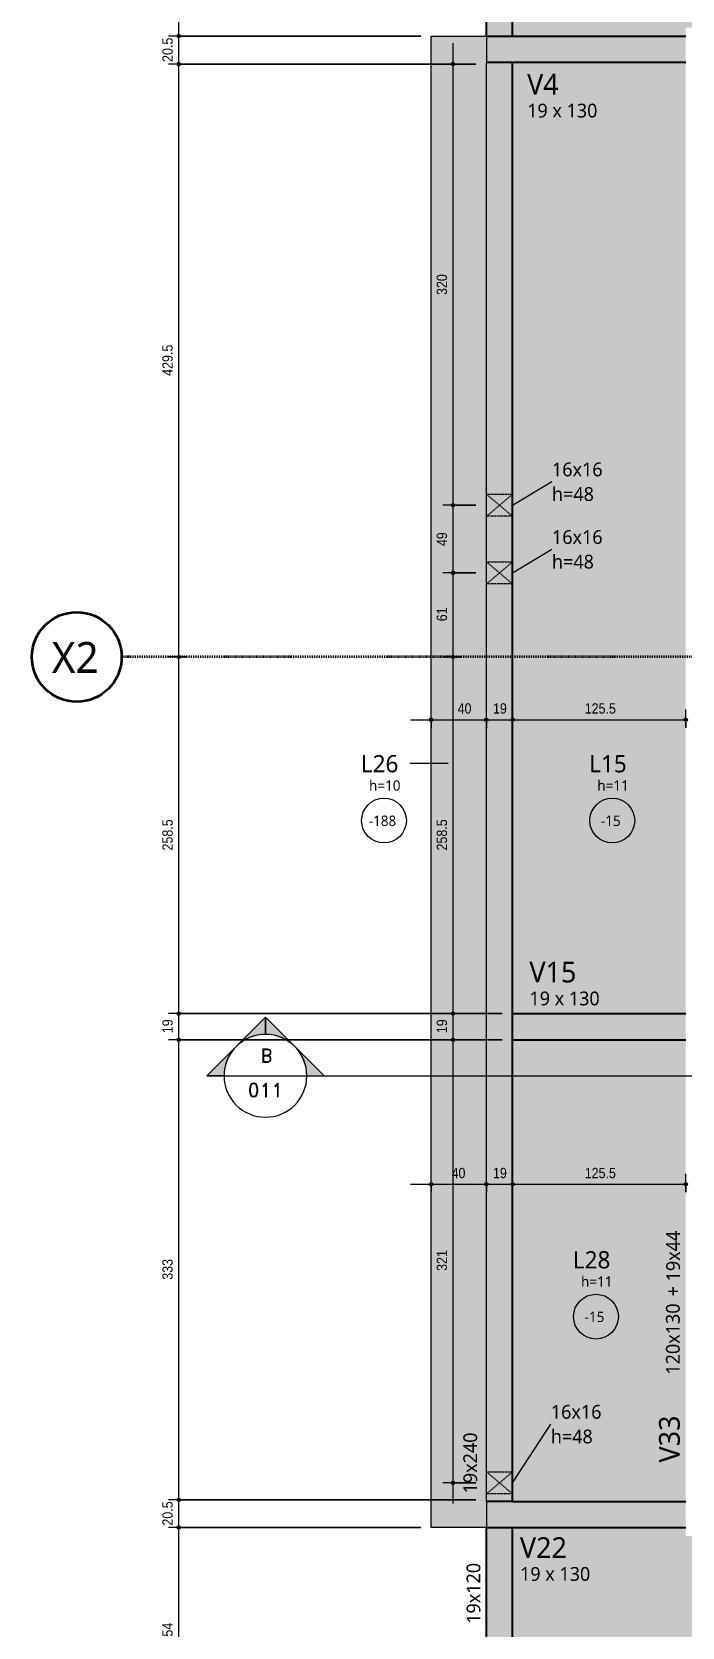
# Model space of a CAD drawing. Header units: centimetres. Extents: x -2136 to 34701, y -1430 to 84208.
# Drawn here: x -2136 to -1665, y -479 to 677 of the extents above; entities that cross this region are included whole.
import ezdxf

# ---------------------------------------------------------------- set-up
doc = ezdxf.new("R2010")
doc.units = ezdxf.units.CM
for name, pattern in [('Centro de 6 mm', [1.32, 0.6, -0.24, 0.24, -0.24]), ('Dash dot', [1.5875, 0.635, -0.47625, 0, -0.47625]), ('Hidden', [0.714375, 0.47625, -0.238125]), ('Traço', [0.635, 0.3175, -0.3175])]:
    doc.linetypes.add(name, pattern=pattern)
for name, color, linetype, lineweight in [('A-ANNO-DIMS', 7, 'Continuous', 9), ('A-ANNO-DIMS-50', 7, 'Continuous', 9), ('A-DETL', 7, 'Continuous', 18), ('A-FLOR', 7, 'Continuous', 18), ('A-FLOR-IDEN', 7, 'Continuous', 9), ('A-GENM', 7, 'Continuous', 18), ('A-GENM-HDLN', 7, 'Traço', 18), ('A-GENM-IDEN', 7, 'Continuous', 9), ('G-ANNO-SYMB', 7, 'Continuous', 9), ('G-ANNO-TEXT', 7, 'Continuous', 9), ('S-BEAM', 7, 'Continuous', 18), ('S-BEAM-IDEN', 7, 'Continuous', 9), ('S-GRID', 7, 'Continuous', 9), ('S-GRID-IDEN', 7, 'Continuous', 9)]:
    doc.layers.add(name, color=color, linetype=linetype, lineweight=lineweight)
doc.styles.add('Fira Sans_2', font='FiraSans-Regular.ttf', dxfattribs={"width": 0.9, "height": 7.5})
doc.styles.add('Gadugi', font='gadugi.ttf', dxfattribs={"height": 15})
doc.styles.add('Gadugi_1', font='gadugi.ttf', dxfattribs={"height": 10})
doc.styles.add('Gadugi_3', font='gadugi.ttf', dxfattribs={"height": 7.5})
doc.styles.add('Gadugi_4', font='gadugi.ttf', dxfattribs={"height": 12.5})
doc.styles.add('Gadugi_5', font='gadugi.ttf', dxfattribs={"height": 22.5})
doc.styles.add('RomanD', font='romand__.ttf', dxfattribs={"height": 10})
doc.dimstyles.new('PED_R80_1_5mm_ACIMA_As_ESQ__R00', dxfattribs={"dimscale": 30.48, "dimtxt": 10.229846, "dimasz": 0.328084, "dimexe": 0.246063, "dimexo": 0.246063, "dimgap": 0.049213, "dimtad": 1, "dimdec": 1, "dimrnd": 0.5, "dimdsep": 46, "dimtxsty": 'Fira Sans_2', "dimblk1": 'DOTSMALL', "dimblk2": 'DOTSMALL', "dimsah": 1, "dimcen": 0.09, "dimdle": 0.492126, "dimazin": 0, "dimtfac": 1, "dimtdec": 4, "dimtix": 1, "dimtmove": 0, "dimatfit": 3, "dimfxl": 1, "dimtvp": 1, "dimtolj": 1, "dimtzin": 0, "dimarcsym": 2})
doc.dimstyles.new('PED_R80_1_5mm_ACIMA_As_ESQ__R00_2', dxfattribs={"dimscale": 30.48, "dimtxt": 10.229846, "dimasz": 0.328084, "dimexe": 0.246063, "dimexo": 0.246063, "dimgap": 0.049213, "dimtad": 1, "dimdec": 1, "dimrnd": 0.5, "dimdsep": 46, "dimtxsty": 'Fira Sans_2', "dimblk1": 'DOTSMALL', "dimblk2": 'DOTSMALL', "dimsah": 1, "dimcen": 0.09, "dimdle": 0.492126, "dimazin": 0, "dimtfac": 1, "dimtdec": 4, "dimtix": 1, "dimtmove": 2, "dimatfit": 3, "dimfxl": 1, "dimtvp": 1, "dimtolj": 1, "dimtzin": 0, "dimarcsym": 2})
doc.dimstyles.new('PED_R80_1_5mm_ACIMA_As_ESQ__R00_3', dxfattribs={"dimscale": 30.48, "dimtxt": 10.229846, "dimasz": 0.328084, "dimexe": 0.246063, "dimexo": 0.246063, "dimgap": 0.049213, "dimtad": 1, "dimdec": 1, "dimrnd": 0.5, "dimdsep": 46, "dimtxsty": 'Fira Sans_2', "dimblk1": 'DOTSMALL', "dimblk2": 'DOTSMALL', "dimsah": 1, "dimcen": 0.09, "dimdle": 0.492126, "dimazin": 0, "dimtfac": 1, "dimtdec": 4, "dimtix": 1, "dimtmove": 0, "dimatfit": 3, "dimfxl": 1, "dimtvp": 1, "dimtolj": 1, "dimtzin": 0, "dimarcsym": 2})

# ---------------------------------------------------------------- blocks, each defined once
blk = doc.blocks.new('PED_FURO_RETANGULAR_R04_2020 _INSTÂNCIA_ - FURO RET-3648664-PL K 100 - FORMA DO 5º PAVIMENTO')
at = {"layer": 'A-GENM-HDLN'}
for p, q in [((-8, 9.5), (8, -9.5)), ((-8, -9.5), (8, 9.5)), ((-8, -9.5), (-8, 9.5)), ((8, 9.5), (8, -9.5))]:
    blk.add_line(p, q, dxfattribs=at)
blk = doc.blocks.new('Corte - M_Cabeça do corte - Preenchida-2060824-PL K 100 - FORMA DO 5º PAVIMENTO')
at = {"layer": 'G-ANNO-SYMB'}
h = blk.add_hatch(color=256, dxfattribs=at)
edge = h.paths.add_edge_path(flags=0)
edge.add_line((-0.6, 0.849), (-0.6, 0.6))
edge.add_arc((-0.6, 0), 0.6, 90, 135)
edge.add_line((-1.024, 0.424), (-0.6, 0.849))
h = blk.add_hatch(color=256, dxfattribs=at)
edge = h.paths.add_edge_path(flags=0)
edge.add_line((-0.6, 0.849), (-0.176, 0.424))
edge.add_arc((-0.6, 0), 0.6, 45, 90)
edge.add_line((-0.6, 0.6), (-0.6, 0.849))
h = blk.add_hatch(color=256, dxfattribs=at)
edge = h.paths.add_edge_path(flags=0)
edge.add_line((-1.449, 0), (-1.024, 0.424))
edge.add_arc((-0.6, 0), 0.6, 135, 180)
edge.add_line((-1.2, 0), (-1.449, 0))
h = blk.add_hatch(color=256, dxfattribs=at)
edge = h.paths.add_edge_path(flags=0)
edge.add_line((0.249, 0), (0, 0))
edge.add_arc((-0.6, 0), 0.6, 360, 405)
edge.add_line((-0.176, 0.424), (0.249, 0))
for p, q in [((-0.6, 0.849), (-1.449, 0)), ((-0.6, 0.849), (-1.024, 0.424)), ((-0.6, 0.849), (0.249, 0)), ((-0.6, 0.6), (-0.6, 0.849)), ((-0.6, 0.849), (-0.6, 0.6)), ((-0.176, 0.424), (-0.6, 0.849)), ((-1.024, 0.424), (-1.449, 0)), ((0.249, 0), (-0.176, 0.424)), ((-1.449, 0), (-1.2, 0)), ((0, 0), (0.249, 0)), ((-1.2, 0), (-1.449, 0)), ((0, 0), (0.249, 0))]:
    blk.add_line(p, q, dxfattribs=at)
for start, end in [(360, 180), (90, 135), (45, 90), (135, 180), (360, 45), (180, 360)]:
    blk.add_arc((-0.6, 0), 0.6, start, end, dxfattribs=at)
blk = doc.blocks.new('PED_TAG_LAJE_R01 - TÍTULO_ESPESSURA_REBAIXO-2413107-PL K 100 - FORMA DO 5º PAVIMENTO')
at = {"layer": 'A-FLOR-IDEN'}
blk.add_circle((-0.046, -0.667), 0.325, dxfattribs=at)
blk = doc.blocks.new('Eixo - X2-2173052-PL K 100 - FORMA DO 5º PAVIMENTO')
at = {"layer": 'S-GRID-IDEN', "color": 114, "lineweight": 35, "true_color": 0x00b050}
blk.add_circle((0, 0), 0.65, dxfattribs=at)
blk = doc.blocks.new('DIMBLOCK8-PL K 100 - FORMA DO 5º PAVIMENTO')
at = {"layer": 'A-ANNO-DIMS-50', "true_color": 0x000032}
h = blk.add_hatch(color=178, dxfattribs=at)
edge = h.paths.add_edge_path(flags=0)
edge.add_arc((-2029.4, -407.2), 1.25, 0, 360)
h = blk.add_hatch(color=178, dxfattribs=at)
edge = h.paths.add_edge_path(flags=0)
edge.add_arc((-2029.4, -561.2), 1.25, 0, 360)
at = {"layer": 'A-ANNO-DIMS-50', "color": 178, "true_color": 0x000032}
for p, q in [((-1854, -407.2), (-2036.9, -407.2)), ((-2029.4, -561.2), (-2029.4, -407.2)), ((-2029.4, -407.2), (-1854, -407.2)), ((-1969, -561.2), (-2036.9, -561.2)), ((-2029.4, -561.2), (-1969, -561.2))]:
    blk.add_line(p, q, dxfattribs=at)
for centre in [(-2029.4, -407.2), (-2029.4, -561.2)]:
    blk.add_circle(centre, 1.25, dxfattribs=at)
at = {"layer": 'A-ANNO-DIMS-50', "color": 0, "insert": (-2041.3, -491.3), "char_height": 7.5, "width": 16.997, "attachment_point": 1, "rotation": 90, "line_spacing_factor": 1.049215, "style": 'Fira Sans_2'}
blk.add_mtext('154', dxfattribs=at)
blk = doc.blocks.new('_DotSmall')
at = {"color": 0, "linetype": 'ByBlock', "const_width": 0.5}
blk.add_lwpolyline([(-0.0625, 0, 1), (0.0625, 0, 1)], format="xyb", close=True, dxfattribs=at)
blk = doc.blocks.new('DIMBLOCK9-PL K 100 - FORMA DO 5º PAVIMENTO')
at = {"layer": 'A-ANNO-DIMS-50', "true_color": 0x000032}
h = blk.add_hatch(color=178, dxfattribs=at)
edge = h.paths.add_edge_path(flags=0)
edge.add_arc((-2029.4, -387), 1.25, 0, 360)
h = blk.add_hatch(color=178, dxfattribs=at)
edge = h.paths.add_edge_path(flags=0)
edge.add_arc((-2029.4, -407.2), 1.25, 0, 360)
at = {"layer": 'A-ANNO-DIMS-50', "color": 178, "true_color": 0x000032}
for p, q in [((-1814, -387), (-2036.9, -387)), ((-2029.4, -407.2), (-2029.4, -387)), ((-2029.4, -387), (-1814, -387)), ((-1854, -407.2), (-2036.9, -407.2)), ((-2029.4, -407.2), (-1854, -407.2))]:
    blk.add_line(p, q, dxfattribs=at)
for centre in [(-2029.4, -387), (-2029.4, -407.2)]:
    blk.add_circle(centre, 1.25, dxfattribs=at)
at = {"layer": 'A-ANNO-DIMS-50', "color": 0, "insert": (-2041.3, -405.8), "char_height": 7.5, "width": 20.774, "attachment_point": 1, "rotation": 90, "line_spacing_factor": 1.049215, "style": 'Fira Sans_2'}
blk.add_mtext('20.5', dxfattribs=at)
blk = doc.blocks.new('DIMBLOCK10-PL K 100 - FORMA DO 5º PAVIMENTO')
at = {"layer": 'A-ANNO-DIMS-50', "true_color": 0x000032}
h = blk.add_hatch(color=178, dxfattribs=at)
edge = h.paths.add_edge_path(flags=0)
edge.add_arc((-2029.4, -53.7), 1.25, 0, 360)
h = blk.add_hatch(color=178, dxfattribs=at)
edge = h.paths.add_edge_path(flags=0)
edge.add_arc((-2029.4, -387), 1.25, 0, 360)
at = {"layer": 'A-ANNO-DIMS-50', "color": 178, "true_color": 0x000032}
for p, q in [((-1795, -53.7), (-2036.9, -53.7)), ((-2029.4, -387), (-2029.4, -53.7)), ((-2029.4, -53.7), (-1795, -53.7)), ((-1814, -387), (-2036.9, -387)), ((-2029.4, -387), (-1814, -387))]:
    blk.add_line(p, q, dxfattribs=at)
for centre in [(-2029.4, -53.7), (-2029.4, -387)]:
    blk.add_circle(centre, 1.25, dxfattribs=at)
at = {"layer": 'A-ANNO-DIMS-50', "color": 0, "insert": (-2041.3, -227.6), "char_height": 7.5, "width": 17.469, "attachment_point": 1, "rotation": 90, "line_spacing_factor": 1.049215, "style": 'Fira Sans_2'}
blk.add_mtext('333', dxfattribs=at)
blk = doc.blocks.new('DIMBLOCK11-PL K 100 - FORMA DO 5º PAVIMENTO')
at = {"layer": 'A-ANNO-DIMS-50', "true_color": 0x000032}
h = blk.add_hatch(color=178, dxfattribs=at)
edge = h.paths.add_edge_path(flags=0)
edge.add_arc((-2029.4, -34.7), 1.25, 0, 360)
h = blk.add_hatch(color=178, dxfattribs=at)
edge = h.paths.add_edge_path(flags=0)
edge.add_arc((-2029.4, -53.7), 1.25, 0, 360)
at = {"layer": 'A-ANNO-DIMS-50', "color": 178, "true_color": 0x000032}
for p, q in [((-1795, -34.7), (-2036.9, -34.7)), ((-2029.4, -53.7), (-2029.4, -34.7)), ((-2029.4, -34.7), (-1795, -34.7)), ((-1795, -53.7), (-2036.9, -53.7)), ((-2029.4, -53.7), (-1795, -53.7))]:
    blk.add_line(p, q, dxfattribs=at)
for centre in [(-2029.4, -34.7), (-2029.4, -53.7)]:
    blk.add_circle(centre, 1.25, dxfattribs=at)
at = {"layer": 'A-ANNO-DIMS-50', "color": 0, "insert": (-2041.3, -48.9), "char_height": 7.5, "width": 11.174, "attachment_point": 1, "rotation": 90, "line_spacing_factor": 1.049215, "style": 'Fira Sans_2'}
blk.add_mtext('19', dxfattribs=at)
blk = doc.blocks.new('DIMBLOCK12-PL K 100 - FORMA DO 5º PAVIMENTO')
at = {"layer": 'A-ANNO-DIMS-50', "true_color": 0x000032}
h = blk.add_hatch(color=178, dxfattribs=at)
edge = h.paths.add_edge_path(flags=0)
edge.add_arc((-2029.4, 223.8), 1.25, 0, 360)
h = blk.add_hatch(color=178, dxfattribs=at)
edge = h.paths.add_edge_path(flags=0)
edge.add_arc((-2029.4, -34.7), 1.25, 0, 360)
at = {"layer": 'A-ANNO-DIMS-50', "color": 178, "true_color": 0x000032}
for p, q in [((-2023.7, 223.8), (-2036.9, 223.8)), ((-2029.4, -34.7), (-2029.4, 223.8)), ((-2029.4, 223.8), (-2023.7, 223.8)), ((-1795, -34.7), (-2036.9, -34.7)), ((-2029.4, -34.7), (-1795, -34.7))]:
    blk.add_line(p, q, dxfattribs=at)
for centre in [(-2029.4, 223.8), (-2029.4, -34.7)]:
    blk.add_circle(centre, 1.25, dxfattribs=at)
at = {"layer": 'A-ANNO-DIMS-50', "color": 0, "insert": (-2041.3, 83.5), "char_height": 7.5, "width": 26.44, "attachment_point": 1, "rotation": 90, "line_spacing_factor": 1.049215, "style": 'Fira Sans_2'}
blk.add_mtext('258.5', dxfattribs=at)
blk = doc.blocks.new('DIMBLOCK13-PL K 100 - FORMA DO 5º PAVIMENTO')
at = {"layer": 'A-ANNO-DIMS-50', "true_color": 0x000032}
h = blk.add_hatch(color=178, dxfattribs=at)
edge = h.paths.add_edge_path(flags=0)
edge.add_arc((-2029.4, 653.5), 1.25, 0, 360)
h = blk.add_hatch(color=178, dxfattribs=at)
edge = h.paths.add_edge_path(flags=0)
edge.add_arc((-2029.4, 223.8), 1.25, 0, 360)
at = {"layer": 'A-ANNO-DIMS-50', "color": 178, "true_color": 0x000032}
for p, q in [((-1814, 653.5), (-2036.9, 653.5)), ((-2029.4, 223.8), (-2029.4, 653.5)), ((-2029.4, 653.5), (-1814, 653.5)), ((-2023.7, 223.8), (-2036.9, 223.8)), ((-2029.4, 223.8), (-2023.7, 223.8))]:
    blk.add_line(p, q, dxfattribs=at)
for centre in [(-2029.4, 653.5), (-2029.4, 223.8)]:
    blk.add_circle(centre, 1.25, dxfattribs=at)
at = {"layer": 'A-ANNO-DIMS-50', "color": 0, "insert": (-2041.3, 427.5), "char_height": 7.5, "width": 26.598, "attachment_point": 1, "rotation": 90, "line_spacing_factor": 1.049215, "style": 'Fira Sans_2'}
blk.add_mtext('429.5', dxfattribs=at)
blk = doc.blocks.new('DIMBLOCK14-PL K 100 - FORMA DO 5º PAVIMENTO')
at = {"layer": 'A-ANNO-DIMS-50', "true_color": 0x000032}
h = blk.add_hatch(color=178, dxfattribs=at)
edge = h.paths.add_edge_path(flags=0)
edge.add_arc((-2029.4, 673.8), 1.25, 0, 360)
h = blk.add_hatch(color=178, dxfattribs=at)
edge = h.paths.add_edge_path(flags=0)
edge.add_arc((-2029.4, 653.5), 1.25, 0, 360)
at = {"layer": 'A-ANNO-DIMS-50', "color": 178, "true_color": 0x000032}
for p, q in [((-1854, 673.8), (-2036.9, 673.8)), ((-2029.4, 653.5), (-2029.4, 673.8)), ((-2029.4, 673.8), (-1854, 673.8)), ((-1814, 653.5), (-2036.9, 653.5)), ((-2029.4, 653.5), (-1814, 653.5))]:
    blk.add_line(p, q, dxfattribs=at)
for centre in [(-2029.4, 673.8), (-2029.4, 653.5)]:
    blk.add_circle(centre, 1.25, dxfattribs=at)
at = {"layer": 'A-ANNO-DIMS-50', "color": 0, "insert": (-2041.3, 655), "char_height": 7.5, "width": 20.774, "attachment_point": 1, "rotation": 90, "line_spacing_factor": 1.049215, "style": 'Fira Sans_2'}
blk.add_mtext('20.5', dxfattribs=at)
blk = doc.blocks.new('DIMBLOCK15-PL K 100 - FORMA DO 5º PAVIMENTO')
at = {"layer": 'A-ANNO-DIMS-50', "true_color": 0x000032}
h = blk.add_hatch(color=178, dxfattribs=at)
edge = h.paths.add_edge_path(flags=0)
edge.add_arc((-2029.4, 827.8), 1.25, 0, 360)
h = blk.add_hatch(color=178, dxfattribs=at)
edge = h.paths.add_edge_path(flags=0)
edge.add_arc((-2029.4, 673.8), 1.25, 0, 360)
at = {"layer": 'A-ANNO-DIMS-50', "color": 178, "true_color": 0x000032}
for p, q in [((-1969, 827.8), (-2036.9, 827.8)), ((-2029.4, 673.8), (-2029.4, 827.8)), ((-2029.4, 827.8), (-1969, 827.8)), ((-1854, 673.8), (-2036.9, 673.8)), ((-2029.4, 673.8), (-1854, 673.8))]:
    blk.add_line(p, q, dxfattribs=at)
for centre in [(-2029.4, 827.8), (-2029.4, 673.8)]:
    blk.add_circle(centre, 1.25, dxfattribs=at)
at = {"layer": 'A-ANNO-DIMS-50', "color": 0, "insert": (-2041.3, 743.7), "char_height": 7.5, "width": 16.997, "attachment_point": 1, "rotation": 90, "line_spacing_factor": 1.049215, "style": 'Fira Sans_2'}
blk.add_mtext('154', dxfattribs=at)
blk = doc.blocks.new('DIMBLOCK314-PL K 100 - FORMA DO 5º PAVIMENTO')
at = {"layer": 'A-ANNO-DIMS-50', "true_color": 0x000032}
h = blk.add_hatch(color=178, dxfattribs=at)
edge = h.paths.add_edge_path(flags=0)
edge.add_arc((-1846.5, -158.4), 1.25, 0, 360)
h = blk.add_hatch(color=178, dxfattribs=at)
edge = h.paths.add_edge_path(flags=0)
edge.add_arc((-1806.5, -158.4), 1.25, 0, 360)
at = {"layer": 'A-ANNO-DIMS-50', "color": 178, "true_color": 0x000032}
for p, q in [((-1861.5, -158.4), (-1806.5, -158.4)), ((-1846.5, -164.1), (-1846.5, -150.9)), ((-1846.5, -158.4), (-1846.5, -164.1)), ((-1806.5, -164.1), (-1806.5, -150.9)), ((-1806.5, -158.4), (-1806.5, -164.1))]:
    blk.add_line(p, q, dxfattribs=at)
for centre in [(-1846.5, -158.4), (-1806.5, -158.4)]:
    blk.add_circle(centre, 1.25, dxfattribs=at)
at = {"layer": 'A-ANNO-DIMS-50', "color": 0, "insert": (-1831.7, -146.5), "char_height": 7.5, "width": 12.591, "attachment_point": 1, "line_spacing_factor": 1.049215, "style": 'Fira Sans_2'}
blk.add_mtext('40', dxfattribs=at)
blk = doc.blocks.new('DIMBLOCK315-PL K 100 - FORMA DO 5º PAVIMENTO')
at = {"layer": 'A-ANNO-DIMS-50', "true_color": 0x000032}
h = blk.add_hatch(color=178, dxfattribs=at)
edge = h.paths.add_edge_path(flags=0)
edge.add_arc((-1806.5, -158.4), 1.25, 0, 360)
h = blk.add_hatch(color=178, dxfattribs=at)
edge = h.paths.add_edge_path(flags=0)
edge.add_arc((-1787.5, -158.4), 1.25, 0, 360)
at = {"layer": 'A-ANNO-DIMS-50', "color": 178, "true_color": 0x000032}
for p, q in [((-1806.5, -164.1), (-1806.5, -150.9)), ((-1806.5, -158.4), (-1787.5, -158.4)), ((-1806.5, -158.4), (-1806.5, -164.1)), ((-1787.5, -164.1), (-1787.5, -150.9)), ((-1787.5, -158.4), (-1787.5, -164.1))]:
    blk.add_line(p, q, dxfattribs=at)
for centre in [(-1806.5, -158.4), (-1787.5, -158.4)]:
    blk.add_circle(centre, 1.25, dxfattribs=at)
at = {"layer": 'A-ANNO-DIMS-50', "color": 0, "insert": (-1801.7, -146.5), "char_height": 7.5, "width": 11.174, "attachment_point": 1, "line_spacing_factor": 1.049215, "style": 'Fira Sans_2'}
blk.add_mtext('19', dxfattribs=at)
blk = doc.blocks.new('DIMBLOCK316-PL K 100 - FORMA DO 5º PAVIMENTO')
at = {"layer": 'A-ANNO-DIMS-50', "true_color": 0x000032}
h = blk.add_hatch(color=178, dxfattribs=at)
edge = h.paths.add_edge_path(flags=0)
edge.add_arc((-1787.5, -158.4), 1.25, 0, 360)
h = blk.add_hatch(color=178, dxfattribs=at)
edge = h.paths.add_edge_path(flags=0)
edge.add_arc((-1662, -158.4), 1.25, 0, 360)
at = {"layer": 'A-ANNO-DIMS-50', "color": 178, "true_color": 0x000032}
for p, q in [((-1787.5, -164.1), (-1787.5, -150.9)), ((-1787.5, -158.4), (-1662, -158.4)), ((-1787.5, -158.4), (-1787.5, -164.1)), ((-1662, -164.1), (-1662, -150.9)), ((-1662, -158.4), (-1662, -164.1))]:
    blk.add_line(p, q, dxfattribs=at)
for centre in [(-1787.5, -158.4), (-1662, -158.4)]:
    blk.add_circle(centre, 1.25, dxfattribs=at)
at = {"layer": 'A-ANNO-DIMS-50', "color": 0, "insert": (-1735.2, -146.5), "char_height": 7.5, "width": 25.181, "attachment_point": 1, "line_spacing_factor": 1.049215, "style": 'Fira Sans_2'}
blk.add_mtext('125.5', dxfattribs=at)
blk = doc.blocks.new('DIMBLOCK352-PL K 100 - FORMA DO 5º PAVIMENTO')
at = {"layer": 'A-ANNO-DIMS-50', "true_color": 0x000032}
h = blk.add_hatch(color=178, dxfattribs=at)
edge = h.paths.add_edge_path(flags=0)
edge.add_arc((-1846.5, 178.3), 1.25, 0, 360)
h = blk.add_hatch(color=178, dxfattribs=at)
edge = h.paths.add_edge_path(flags=0)
edge.add_arc((-1806.5, 178.3), 1.25, 0, 360)
at = {"layer": 'A-ANNO-DIMS-50', "color": 178, "true_color": 0x000032}
for p, q in [((-1846.5, 172.5), (-1846.5, 185.8)), ((-1806.5, 172.5), (-1806.5, 185.8)), ((-1861.5, 178.3), (-1806.5, 178.3)), ((-1846.5, 178.3), (-1846.5, 172.5)), ((-1806.5, 178.3), (-1806.5, 172.5))]:
    blk.add_line(p, q, dxfattribs=at)
for centre in [(-1846.5, 178.3), (-1806.5, 178.3)]:
    blk.add_circle(centre, 1.25, dxfattribs=at)
at = {"layer": 'A-ANNO-DIMS-50', "color": 0, "insert": (-1827.3, 190.2), "char_height": 7.5, "width": 12.591, "attachment_point": 1, "line_spacing_factor": 1.049215, "style": 'Fira Sans_2'}
blk.add_mtext('40', dxfattribs=at)
blk = doc.blocks.new('DIMBLOCK353-PL K 100 - FORMA DO 5º PAVIMENTO')
at = {"layer": 'A-ANNO-DIMS-50', "true_color": 0x000032}
h = blk.add_hatch(color=178, dxfattribs=at)
edge = h.paths.add_edge_path(flags=0)
edge.add_arc((-1806.5, 178.3), 1.25, 0, 360)
h = blk.add_hatch(color=178, dxfattribs=at)
edge = h.paths.add_edge_path(flags=0)
edge.add_arc((-1787.5, 178.3), 1.25, 0, 360)
at = {"layer": 'A-ANNO-DIMS-50', "color": 178, "true_color": 0x000032}
for p, q in [((-1806.5, 172.5), (-1806.5, 185.8)), ((-1787.5, 172.5), (-1787.5, 185.8)), ((-1806.5, 178.3), (-1787.5, 178.3)), ((-1806.5, 178.3), (-1806.5, 172.5)), ((-1787.5, 178.3), (-1787.5, 172.5))]:
    blk.add_line(p, q, dxfattribs=at)
for centre in [(-1806.5, 178.3), (-1787.5, 178.3)]:
    blk.add_circle(centre, 1.25, dxfattribs=at)
at = {"layer": 'A-ANNO-DIMS-50', "color": 0, "insert": (-1801.7, 190.2), "char_height": 7.5, "width": 11.174, "attachment_point": 1, "line_spacing_factor": 1.049215, "style": 'Fira Sans_2'}
blk.add_mtext('19', dxfattribs=at)
blk = doc.blocks.new('DIMBLOCK354-PL K 100 - FORMA DO 5º PAVIMENTO')
at = {"layer": 'A-ANNO-DIMS-50', "true_color": 0x000032}
h = blk.add_hatch(color=178, dxfattribs=at)
edge = h.paths.add_edge_path(flags=0)
edge.add_arc((-1787.5, 178.3), 1.25, 0, 360)
h = blk.add_hatch(color=178, dxfattribs=at)
edge = h.paths.add_edge_path(flags=0)
edge.add_arc((-1662, 178.3), 1.25, 0, 360)
at = {"layer": 'A-ANNO-DIMS-50', "color": 178, "true_color": 0x000032}
for p, q in [((-1787.5, 172.5), (-1787.5, 185.8)), ((-1662, 172.5), (-1662, 185.8)), ((-1787.5, 178.3), (-1662, 178.3)), ((-1787.5, 178.3), (-1787.5, 172.5)), ((-1662, 178.3), (-1662, 172.5))]:
    blk.add_line(p, q, dxfattribs=at)
for centre in [(-1787.5, 178.3), (-1662, 178.3)]:
    blk.add_circle(centre, 1.25, dxfattribs=at)
at = {"layer": 'A-ANNO-DIMS-50', "color": 0, "insert": (-1735.2, 190.2), "char_height": 7.5, "width": 25.181, "attachment_point": 1, "line_spacing_factor": 1.049215, "style": 'Fira Sans_2'}
blk.add_mtext('125.5', dxfattribs=at)
blk = doc.blocks.new('DIMBLOCK512-PL K 100 - FORMA DO 5º PAVIMENTO')
at = {"layer": 'A-ANNO-DIMS-50', "true_color": 0x000032}
h = blk.add_hatch(color=178, dxfattribs=at)
edge = h.paths.add_edge_path(flags=0)
edge.add_arc((-1830.6, -53.7), 1.25, 0, 360)
h = blk.add_hatch(color=178, dxfattribs=at)
edge = h.paths.add_edge_path(flags=0)
edge.add_arc((-1830.6, -374.8), 1.25, 0, 360)
at = {"layer": 'A-ANNO-DIMS-50', "color": 178, "true_color": 0x000032}
for p, q in [((-1795, -53.7), (-1838.1, -53.7)), ((-1830.6, -389.8), (-1830.6, -53.7)), ((-1830.6, -53.7), (-1795, -53.7)), ((-1814, -374.8), (-1838.1, -374.8)), ((-1830.6, -374.8), (-1814, -374.8))]:
    blk.add_line(p, q, dxfattribs=at)
for centre in [(-1830.6, -53.7), (-1830.6, -374.8)]:
    blk.add_circle(centre, 1.25, dxfattribs=at)
at = {"layer": 'A-ANNO-DIMS-50', "color": 0, "insert": (-1842.5, -221.2), "char_height": 7.5, "width": 16.525, "attachment_point": 1, "rotation": 90, "line_spacing_factor": 1.049215, "style": 'Fira Sans_2'}
blk.add_mtext('321', dxfattribs=at)
blk = doc.blocks.new('DIMBLOCK513-PL K 100 - FORMA DO 5º PAVIMENTO')
at = {"layer": 'A-ANNO-DIMS-50', "true_color": 0x000032}
h = blk.add_hatch(color=178, dxfattribs=at)
edge = h.paths.add_edge_path(flags=0)
edge.add_arc((-1830.6, -34.7), 1.25, 0, 360)
h = blk.add_hatch(color=178, dxfattribs=at)
edge = h.paths.add_edge_path(flags=0)
edge.add_arc((-1830.6, -53.7), 1.25, 0, 360)
at = {"layer": 'A-ANNO-DIMS-50', "color": 178, "true_color": 0x000032}
for p, q in [((-1795, -34.7), (-1838.1, -34.7)), ((-1830.6, -53.7), (-1830.6, -34.7)), ((-1830.6, -34.7), (-1795, -34.7)), ((-1795, -53.7), (-1838.1, -53.7)), ((-1830.6, -53.7), (-1795, -53.7))]:
    blk.add_line(p, q, dxfattribs=at)
for centre in [(-1830.6, -34.7), (-1830.6, -53.7)]:
    blk.add_circle(centre, 1.25, dxfattribs=at)
at = {"layer": 'A-ANNO-DIMS-50', "color": 0, "insert": (-1842.5, -48.9), "char_height": 7.5, "width": 11.174, "attachment_point": 1, "rotation": 90, "line_spacing_factor": 1.049215, "style": 'Fira Sans_2'}
blk.add_mtext('19', dxfattribs=at)
blk = doc.blocks.new('DIMBLOCK514-PL K 100 - FORMA DO 5º PAVIMENTO')
at = {"layer": 'A-ANNO-DIMS-50', "true_color": 0x000032}
h = blk.add_hatch(color=178, dxfattribs=at)
edge = h.paths.add_edge_path(flags=0)
edge.add_arc((-1830.6, 223.8), 1.25, 0, 360)
h = blk.add_hatch(color=178, dxfattribs=at)
edge = h.paths.add_edge_path(flags=0)
edge.add_arc((-1830.6, -34.7), 1.25, 0, 360)
at = {"layer": 'A-ANNO-DIMS-50', "color": 178, "true_color": 0x000032}
for p, q in [((-1824.9, 223.8), (-1838.1, 223.8)), ((-1830.6, -34.7), (-1830.6, 223.8)), ((-1830.6, 223.8), (-1824.9, 223.8)), ((-1795, -34.7), (-1838.1, -34.7)), ((-1830.6, -34.7), (-1795, -34.7))]:
    blk.add_line(p, q, dxfattribs=at)
for centre in [(-1830.6, 223.8), (-1830.6, -34.7)]:
    blk.add_circle(centre, 1.25, dxfattribs=at)
at = {"layer": 'A-ANNO-DIMS-50', "color": 0, "insert": (-1842.5, 83.5), "char_height": 7.5, "width": 26.44, "attachment_point": 1, "rotation": 90, "line_spacing_factor": 1.049215, "style": 'Fira Sans_2'}
blk.add_mtext('258.5', dxfattribs=at)
blk = doc.blocks.new('DIMBLOCK515-PL K 100 - FORMA DO 5º PAVIMENTO')
at = {"layer": 'A-ANNO-DIMS-50', "true_color": 0x000032}
h = blk.add_hatch(color=178, dxfattribs=at)
edge = h.paths.add_edge_path(flags=0)
edge.add_arc((-1830.6, 284.7), 1.25, 0, 360)
h = blk.add_hatch(color=178, dxfattribs=at)
edge = h.paths.add_edge_path(flags=0)
edge.add_arc((-1830.6, 223.8), 1.25, 0, 360)
at = {"layer": 'A-ANNO-DIMS-50', "color": 178, "true_color": 0x000032}
for p, q in [((-1814, 284.7), (-1838.1, 284.7)), ((-1830.6, 223.8), (-1830.6, 284.7)), ((-1830.6, 284.7), (-1814, 284.7)), ((-1824.9, 223.8), (-1838.1, 223.8)), ((-1830.6, 223.8), (-1824.9, 223.8))]:
    blk.add_line(p, q, dxfattribs=at)
for centre in [(-1830.6, 284.7), (-1830.6, 223.8)]:
    blk.add_circle(centre, 1.25, dxfattribs=at)
at = {"layer": 'A-ANNO-DIMS-50', "color": 0, "insert": (-1842.5, 249.6), "char_height": 7.5, "width": 11.174, "attachment_point": 1, "rotation": 90, "line_spacing_factor": 1.049215, "style": 'Fira Sans_2'}
blk.add_mtext('61', dxfattribs=at)
blk = doc.blocks.new('DIMBLOCK516-PL K 100 - FORMA DO 5º PAVIMENTO')
at = {"layer": 'A-ANNO-DIMS-50', "true_color": 0x000032}
h = blk.add_hatch(color=178, dxfattribs=at)
edge = h.paths.add_edge_path(flags=0)
edge.add_arc((-1830.6, 333.7), 1.25, 0, 360)
h = blk.add_hatch(color=178, dxfattribs=at)
edge = h.paths.add_edge_path(flags=0)
edge.add_arc((-1830.6, 284.7), 1.25, 0, 360)
at = {"layer": 'A-ANNO-DIMS-50', "color": 178, "true_color": 0x000032}
for p, q in [((-1814, 333.7), (-1838.1, 333.7)), ((-1830.6, 284.7), (-1830.6, 333.7)), ((-1830.6, 333.7), (-1814, 333.7)), ((-1814, 284.7), (-1838.1, 284.7)), ((-1830.6, 284.7), (-1814, 284.7))]:
    blk.add_line(p, q, dxfattribs=at)
for centre in [(-1830.6, 333.7), (-1830.6, 284.7)]:
    blk.add_circle(centre, 1.25, dxfattribs=at)
at = {"layer": 'A-ANNO-DIMS-50', "color": 0, "insert": (-1842.5, 304.1), "char_height": 7.5, "width": 12.276, "attachment_point": 1, "rotation": 90, "line_spacing_factor": 1.049215, "style": 'Fira Sans_2'}
blk.add_mtext('49', dxfattribs=at)
blk = doc.blocks.new('DIMBLOCK517-PL K 100 - FORMA DO 5º PAVIMENTO')
at = {"layer": 'A-ANNO-DIMS-50', "true_color": 0x000032}
h = blk.add_hatch(color=178, dxfattribs=at)
edge = h.paths.add_edge_path(flags=0)
edge.add_arc((-1830.6, 653.5), 1.25, 0, 360)
h = blk.add_hatch(color=178, dxfattribs=at)
edge = h.paths.add_edge_path(flags=0)
edge.add_arc((-1830.6, 333.7), 1.25, 0, 360)
at = {"layer": 'A-ANNO-DIMS-50', "color": 178, "true_color": 0x000032}
for p, q in [((-1830.6, 333.7), (-1830.6, 668.5)), ((-1814, 653.5), (-1838.1, 653.5)), ((-1830.6, 653.5), (-1814, 653.5)), ((-1814, 333.7), (-1838.1, 333.7)), ((-1830.6, 333.7), (-1814, 333.7))]:
    blk.add_line(p, q, dxfattribs=at)
for centre in [(-1830.6, 653.5), (-1830.6, 333.7)]:
    blk.add_circle(centre, 1.25, dxfattribs=at)
at = {"layer": 'A-ANNO-DIMS-50', "color": 0, "insert": (-1842.5, 486.1), "char_height": 7.5, "width": 17.942, "attachment_point": 1, "rotation": 90, "line_spacing_factor": 1.049215, "style": 'Fira Sans_2'}
blk.add_mtext('320', dxfattribs=at)

msp = doc.modelspace()

# ---------------------------------------------------------------- hatches: boundary and pattern name
at = {"layer": 'A-FLOR', "true_color": 0xfcd5b4}
h = msp.add_hatch(color=254, dxfattribs=at)
h.paths.add_polyline_path([(1076.55, 673.75), (1116.5, 673.75), (1116.5, 684.75), (1276.5, 684.75), (1276.5, 679.75), (1711.5, 679.75), (1711.5, 673.75), (1788.5, 673.75), (1788.5, 827.75), (1739.48, 827.75), (1739.19, 822.54), (1737.38, 811.51), (1734.37, 800.66), (1730.2, 790.2), (1724.92, 780.25), (1718.61, 770.93), (1711.31, 762.34), (1703.14, 754.6), (1693.94, 747.65), (1684.53, 741.98), (1674.31, 737.25), (1663.63, 733.66), (1652.64, 731.24), (1641.04, 730.02), (1630.18, 730.02), (1618.99, 731.24), (1607.99, 733.66), (1597.32, 737.25), (1587.1, 741.98), (1577.45, 747.79), (1568.48, 754.6), (1560.31, 762.34), (1553.02, 770.93), (1546.7, 780.25), (1541.42, 790.2), (1537.26, 800.66), (1534.24, 811.51), (1532.42, 822.62), (1532.14, 827.75), (-506.82, 827.75), (-513.31, 821.01), (-524.39, 811.3), (-536.25, 802.56), (-548.81, 794.86), (-561.98, 788.25), (-575.66, 782.77), (-589.76, 778.47), (-604.16, 775.38), (-618.78, 773.52), (-633.5, 772.91), (-648.22, 773.54), (-662.84, 775.41), (-677.24, 778.51), (-691.33, 782.83), (-705, 788.31), (-718.56, 795.18), (-730.72, 802.65), (-742.57, 811.4), (-753.65, 821.12), (-760.02, 827.75), (-1787.5, 827.75), (-1787.5, 673.75), (-1662, 673.75), (-1662, 679.75), (-1383.5, 679.75), (-1383.5, 684.75), (-1115.5, 684.75), (-1115.5, 673.75), (962.5, 673.75)], flags=0)
h.paths.add_polyline_path([(1630.58, 744.02), (1641.44, 744.06), (1651.44, 745.23), (1661.62, 747.65), (1671.46, 751.23), (1680.81, 755.92), (1689.56, 761.67), (1697.57, 768.4), (1704.76, 776.01), (1711.01, 784.41), (1716.24, 793.47), (1720.38, 803.08), (1723.39, 813.11), (1725.2, 823.42), (1725.46, 827.75), (1546.17, 827.75), (1546.42, 823.42), (1548.24, 813.11), (1551.4, 802.71), (1555.38, 793.47), (1560.62, 784.41), (1566.87, 776.01), (1574.13, 768.34), (1582.07, 761.67), (1590.81, 755.92), (1600.16, 751.23), (1610, 747.65), (1620.18, 745.23), (1630.18, 744.06)], flags=0)
h.paths.add_polyline_path([(-633.42, 786.91), (-619.47, 787.51), (-605.63, 789.34), (-592.01, 792.36), (-578.7, 796.55), (-565.8, 801.9), (-553.42, 808.34), (-541.5, 815.95), (-530.57, 824.34), (-526.85, 827.75), (-739.93, 827.69), (-736.26, 824.34), (-725.19, 815.84), (-713.42, 808.34), (-701.04, 801.9), (-688.14, 796.55), (-674.83, 792.36), (-661.2, 789.34), (-647.36, 787.51), (-633.5, 786.91)], flags=0)
at = {"layer": 'A-FLOR', "true_color": 0xe6b8b7}
msp.add_hatch(color=9, dxfattribs=at).paths.add_polyline_path([(-1806.5, -407.25), (-1806.5, 673.75), (-1846.5, 673.75), (-1846.5, -407.25)], flags=0)
at = {"layer": 'A-FLOR', "true_color": 0xfcd5b4}
for points in [[(-1787.5, -34.75), (-1662, -34.75), (-1662, 654.75), (-1787.5, 654.75), (-1787.5, 301.25)], [(-1787.5, -388.25), (-1662, -388.25), (-1662, -53.75), (-1787.5, -53.75), (-1787.5, -146.6)], [(50.77, -561.25), (1788.5, -561.25), (1788.5, -407.25), (1711.5, -407.25), (1711.5, -413.25), (1276.5, -413.25), (1276.5, -418.25), (943.5, -418.25), (943.5, -407.25), (-921.5, -407.25), (-921.5, -418.25), (-1383.5, -418.25), (-1383.5, -413.25), (-1662, -413.25), (-1662, -407.25), (-1787.5, -407.25), (-1787.5, -561.25), (-145.5, -561.25)]]:
    msp.add_hatch(color=254, dxfattribs=at).paths.add_polyline_path(points, flags=0)
at = {"layer": 'S-BEAM', "true_color": 0x00bcb8}
for points in [[(-1805.78, 673.75), (-1787.5, 673.75), (-1787.5, 827.75), (-1806.5, 827.75), (-1806.5, 673.75)], [(-1806.5, -388.25), (-1787.5, -388.25), (-1787.5, 654.75), (-1806.5, 654.75), (-1806.5, -146.6)], [(-1787.5, -561.25), (-1787.5, -407.25), (-1806.5, -407.25), (-1806.5, -561.25)]]:
    msp.add_hatch(color=132, dxfattribs=at).paths.add_polyline_path(points, flags=0)
at = {"layer": 'S-BEAM', "true_color": 0xfcd5b4}
for points in [[(-1795.62, 654.75), (-1662, 654.75), (-1662, 673.75), (-1806.5, 673.75), (-1806.5, 654.75)], [(-1662, -53.75), (-1662, -34.75), (-1787.5, -34.75), (-1787.5, -53.75)], [(-1806.5, -407.25), (-1662, -407.25), (-1662, -388.25), (-1806.5, -388.25)]]:
    msp.add_hatch(color=254, dxfattribs=at).paths.add_polyline_path(points, flags=0)

# ---------------------------------------------------------------- linework, layer by layer
at = {"layer": 'A-DETL', "linetype": 'Hidden'}
for p, q in [((-1787.5, 827.75), (-1787.5, 673.75)), ((-1806.5, -388.25), (-1806.5, 654.75)), ((-1861.83, 146.76), (-1833.83, 146.76))]:
    msp.add_line(p, q, dxfattribs=at)
at = {"layer": 'A-FLOR'}
for p, q in [((-1846.5, -407.25), (-1846.5, 673.75)), ((-1846.5, 673.75), (-1806.5, 673.75)), ((-1806.5, 673.75), (-1806.5, 654.75)), ((-1806.5, -388.25), (-1806.5, -407.25)), ((-1806.5, -407.25), (-1846.5, -407.25))]:
    msp.add_line(p, q, dxfattribs=at)
at = {"layer": 'A-GENM-IDEN'}
for p, q in [((-1787.5, 333.7), (-1758.94, 350.86)), ((-1787.5, 284.7), (-1758.94, 301.86)), ((-1787.5, -374.8), (-1759.77, -332.17))]:
    msp.add_line(p, q, dxfattribs=at)
at = {"layer": 'G-ANNO-SYMB'}
msp.add_line((-1996.58, -79.8), (-1936.58, -79.8), dxfattribs=at)
at = {"layer": 'G-ANNO-SYMB', "linetype": 'Centro de 6 mm'}
msp.add_line((-1936.58, -79.8), (1941.9, -79.8), dxfattribs=at)
at = {"layer": 'S-BEAM', "lineweight": 25}
for p, q in [((-1806.5, 673.75), (-1806.5, 827.75)), ((-1787.5, 673.75), (-1787.5, 827.75)), ((-1806.5, 673.75), (-1662, 673.75)), ((-1806.5, 654.75), (-1787.5, 654.75)), ((-1787.5, 654.75), (-1662, 654.75)), ((-1787.5, -388.25), (-1787.5, 654.75)), ((-1787.5, -34.75), (-1662, -34.75)), ((-1787.5, -53.75), (-1662, -53.75)), ((-1787.5, -388.25), (-1806.5, -388.25)), ((-1787.5, -388.25), (-1662, -388.25)), ((-1806.5, -407.25), (-1662, -407.25)), ((-1806.5, -561.25), (-1806.5, -407.25)), ((-1787.5, -561.25), (-1787.5, -407.25))]:
    msp.add_line(p, q, dxfattribs=at)
at = {"layer": 'S-GRID', "color": 114, "linetype": 'Dash dot', "lineweight": 35, "true_color": 0x00b050}
msp.add_line((1962.5, 223.75), (-2070.84, 223.75), dxfattribs=at)

# ---------------------------------------------------------------- block references
at = {"layer": 'A-FLOR-IDEN', "xscale": 49.99999999999998, "yscale": 49.99999999999998, "zscale": 49.99999999999998}
for p in [(-1878.39, 138.54), (-1712.94, 138.54), (-1724.75, -221)]:
    msp.add_blockref('PED_TAG_LAJE_R01 - TÍTULO_ESPESSURA_REBAIXO-2413107-PL K 100 - FORMA DO 5º PAVIMENTO', p, dxfattribs=at)
at = {"layer": 'A-GENM', "linetype": 'Traço', "rotation": 89.9999999999999}
for p in [(-1797, 333.7), (-1797, 284.7), (-1797, -374.8)]:
    msp.add_blockref('PED_FURO_RETANGULAR_R04_2020 _INSTÂNCIA_ - FURO RET-3648664-PL K 100 - FORMA DO 5º PAVIMENTO', p, dxfattribs=at)
at = {"layer": 'G-ANNO-SYMB', "xscale": 49.99999999999998, "yscale": 49.99999999999998, "zscale": 49.99999999999998}
msp.add_blockref('Corte - M_Cabeça do corte - Preenchida-2060824-PL K 100 - FORMA DO 5º PAVIMENTO', (-1936.58, -79.8), dxfattribs=at)
at = {"layer": 'S-GRID-IDEN', "color": 114, "true_color": 0x00b050, "xscale": 49.99999999999998, "yscale": 49.99999999999998, "zscale": 49.99999999999998, "rotation": 90}
msp.add_blockref('Eixo - X2-2173052-PL K 100 - FORMA DO 5º PAVIMENTO', (-2103.34, 223.75), dxfattribs=at)

# ---------------------------------------------------------------- texts
at = {"layer": 'A-FLOR-IDEN', "attachment_point": 1}
for s, insert, char_height, width, style in [('L26', (-1897.41, 152.63), 12.5, 33.27, 'Gadugi_4'), ('L15', (-1731.96, 152.63), 12.5, 33.27, 'Gadugi_4'), ('h=10', (-1891.52, 134.35), 7.5, 29.6624, 'Gadugi_3'), ('h=11', (-1726.07, 134.35), 7.5, 29.6624, 'Gadugi_3'), ('-188', (-1891.73, 108.78), 7.5, 25.654, 'Gadugi_3'), ('-15', (-1723.48, 108.78), 7.5, 18.8397, 'Gadugi_3'), ('L28', (-1743.77, -206.91), 12.5, 33.27, 'Gadugi_4'), ('h=11', (-1737.88, -225.2), 7.5, 29.6624, 'Gadugi_3'), ('-15', (-1735.29, -250.76), 7.5, 18.8397, 'Gadugi_3')]:
    msp.add_mtext(s, dxfattribs=dict(at, insert=insert, char_height=char_height, width=width, style=style))
at = {"layer": 'A-GENM-IDEN', "char_height": 10, "attachment_point": 1, "style": 'Gadugi_1'}
for s, insert, width in [('16x16', (-1758.94, 364.67), 44.8945), ('h=48', (-1758.94, 346.82), 39.6835), ('16x16', (-1758.94, 315.67), 44.8945), ('h=48', (-1758.94, 297.82), 39.6835), ('16x16', (-1759.77, -318.35), 44.8945), ('h=48', (-1759.77, -336.21), 39.6835)]:
    msp.add_mtext(s, dxfattribs=dict(at, insert=insert, width=width))
at = {"layer": 'G-ANNO-SYMB', "char_height": 10, "attachment_point": 1, "style": 'RomanD'}
for s, insert, width in [('B', (-1970.14, -60.18), 11.2236), ('011', (-1979.39, -85.13), 33.6709)]:
    msp.add_mtext(s, dxfattribs=dict(at, insert=insert, width=width))
at = {"layer": 'G-ANNO-TEXT', "insert": (-1676.17, -239.65), "char_height": 10, "width": 61.3291, "attachment_point": 1, "rotation": 90, "style": 'Gadugi_1'}
msp.add_mtext('+ 19x44', dxfattribs=at)
at = {"layer": 'S-BEAM-IDEN', "attachment_point": 1}
for s, insert, char_height, width, style in [('V4', (-1776.97, 646.37), 15, 30.0633, 'Gadugi'), ('19 x 130', (-1776.92, 624.76), 10, 63.7342, 'Gadugi_1'), ('V15', (-1775.32, 2.88), 15, 44.0928, 'Gadugi'), ('19 x 130', (-1775.27, -18.73), 10, 63.7342, 'Gadugi_1'), ('V22', (-1782.16, -414.21), 15, 44.0928, 'Gadugi'), ('19 x 130', (-1782.11, -435.82), 10, 63.7342, 'Gadugi_1')]:
    msp.add_mtext(s, dxfattribs=dict(at, insert=insert, char_height=char_height, width=width, style=style))
at = {"layer": 'S-BEAM-IDEN', "attachment_point": 1, "rotation": 90}
for s, insert, char_height, width, style in [('120x130', (-1676.34, -296.38), 10, 63.3333, 'Gadugi_1'), ('V33', (-1681.35, -360.09), 15, 44.0928, 'Gadugi'), ('19x240', (-1823.19, -382.48), 10, 54.1139, 'Gadugi_1'), ('19x120', (-1820.84, -476.98), 10, 54.1139, 'Gadugi_1')]:
    msp.add_mtext(s, dxfattribs=dict(at, insert=insert, char_height=char_height, width=width, style=style))
at = {"layer": 'S-GRID-IDEN', "color": 114, "true_color": 0x00b050, "insert": (-2121.41, 234.66), "char_height": 22.5, "width": 43.692, "attachment_point": 1, "style": 'Gadugi_5'}
msp.add_mtext('X2', dxfattribs=at)

# ---------------------------------------------------------------- dimensions: what is measured, and where the dimension line sits
at = {"layer": 'A-ANNO-DIMS', "color": 178, "true_color": 0x000032}
for base, p1, p2, dimstyle, override, picture, middle in [((-2029.45, 827.75), (-1846.5, 673.75), (-1961.5, 827.75), 'PED_R80_1_5mm_ACIMA_As_ESQ__R00', {"dimpost": '<>', "dimfxl": 192.200416}, 'DIMBLOCK15-PL K 100 - FORMA DO 5º PAVIMENTO', (-2034.76, 750.75)), ((-2029.45, 673.75), (-1806.5, 653.48), (-1846.5, 673.75), 'PED_R80_1_5mm_ACIMA_As_ESQ__R00', {"dimpost": '<>', "dimfxl": 44.842758}, 'DIMBLOCK14-PL K 100 - FORMA DO 5º PAVIMENTO', (-2034.76, 663.62)), ((-1830.63, 653.48), (-1806.5, 333.7), (-1806.5, 653.48), 'PED_R80_1_5mm_ACIMA_As_ESQ__R00_3', {"dimpost": '<>', "dimfxl": 319.78343}, 'DIMBLOCK517-PL K 100 - FORMA DO 5º PAVIMENTO', (-1835.94, 493.59)), ((-2029.45, 653.48), (-2031.22, 223.75), (-1806.5, 653.48), 'PED_R80_1_5mm_ACIMA_As_ESQ__R00', {"dimpost": '<>', "dimfxl": 484.938056}, 'DIMBLOCK13-PL K 100 - FORMA DO 5º PAVIMENTO', (-2034.82, 438.62)), ((-1830.63, 333.7), (-1806.5, 284.7), (-1806.5, 333.7), 'PED_R80_1_5mm_ACIMA_As_ESQ__R00_3', {"dimpost": '<>', "dimfxl": 48.999988}, 'DIMBLOCK516-PL K 100 - FORMA DO 5º PAVIMENTO', (-1836, 309.2)), ((-1830.6263, 284.6966), (-1832.3941, 223.75), (-1806.5, 284.6966), 'PED_R80_1_5mm_ACIMA_As_ESQ__R00_3', {"dimpost": '<>', "dimfxl": 66.219254}, 'DIMBLOCK515-PL K 100 - FORMA DO 5º PAVIMENTO', (-1835.9416, 254.2233)), ((-2029.45, 223.75), (-1787.5, -34.75), (-2031.22, 223.75), 'PED_R80_1_5mm_ACIMA_As_ESQ__R00', {"dimpost": '<>', "dimfxl": 355.273815}, 'DIMBLOCK12-PL K 100 - FORMA DO 5º PAVIMENTO', (-2034.76, 94.5)), ((-1830.63, 223.75), (-1787.5, -34.75), (-1832.39, 223.75), 'PED_R80_1_5mm_ACIMA_As_ESQ__R00_3', {"dimpost": '<>', "dimfxl": 262.369452}, 'DIMBLOCK514-PL K 100 - FORMA DO 5º PAVIMENTO', (-1835.94, 94.5)), ((-2029.45, -34.75), (-1787.5, -53.75), (-1787.5, -34.75), 'PED_R80_1_5mm_ACIMA_As_ESQ__R00', {"dimpost": '<>', "dimfxl": 19}, 'DIMBLOCK11-PL K 100 - FORMA DO 5º PAVIMENTO', (-2034.82, -44.25)), ((-1830.63, -34.75), (-1787.5, -53.75), (-1787.5, -34.75), 'PED_R80_1_5mm_ACIMA_As_ESQ__R00_3', {"dimpost": '<>', "dimfxl": 19}, 'DIMBLOCK513-PL K 100 - FORMA DO 5º PAVIMENTO', (-1836, -44.25)), ((-2029.45, -53.75), (-1806.5, -386.98), (-1787.5, -53.75), 'PED_R80_1_5mm_ACIMA_As_ESQ__R00', {"dimpost": '<>', "dimfxl": 333.771228}, 'DIMBLOCK10-PL K 100 - FORMA DO 5º PAVIMENTO', (-2034.76, -220.36)), ((-1830.6263, -53.75), (-1806.5, -374.8034), (-1787.5, -53.75), 'PED_R80_1_5mm_ACIMA_As_ESQ__R00_3', {"dimpost": '<>', "dimfxl": 321.615136}, 'DIMBLOCK512-PL K 100 - FORMA DO 5º PAVIMENTO', (-1835.9416, -214.2767)), ((-2029.45, -386.98), (-1846.5, -407.25), (-1806.5, -386.98), 'PED_R80_1_5mm_ACIMA_As_ESQ__R00', {"dimpost": '<>', "dimfxl": 44.842758}, 'DIMBLOCK9-PL K 100 - FORMA DO 5º PAVIMENTO', (-2034.76, -397.11)), ((-2029.45, -407.25), (-1961.5, -561.25), (-1846.5, -407.25), 'PED_R80_1_5mm_ACIMA_As_ESQ__R00', {"dimpost": '<>', "dimfxl": 192.200416}, 'DIMBLOCK8-PL K 100 - FORMA DO 5º PAVIMENTO', (-2034.76, -484.25))]:
    dim = msp.add_linear_dim(base=base, p1=p1, p2=p2, angle=90, dimstyle=dimstyle, override=override, dxfattribs=at)
    dim.commit()
    dim.dimension.update_dxf_attribs({"geometry": picture, "text_midpoint": middle})
dim = msp.add_linear_dim(base=(-1806.5, 178.28), p1=(-1846.5, 180.05), p2=(-1806.5, 180.05), dimstyle='PED_R80_1_5mm_ACIMA_As_ESQ__R00_2', override={"dimpost": '<>', "dimfxl": 40}, dxfattribs=at)
dim.commit()
dim.dimension.update_dxf_attribs({"geometry": 'DIMBLOCK352-PL K 100 - FORMA DO 5º PAVIMENTO', "text_midpoint": (-1821.01, 185.16), "dimtype": 160})
for base, p1, p2, override, picture, middle in [((-1787.5, 178.28), (-1806.5, 180.05), (-1787.5, 180.05), {"dimpost": '<>', "dimfxl": 19}, 'DIMBLOCK353-PL K 100 - FORMA DO 5º PAVIMENTO', (-1797, 183.65)), ((-1662, 178.28), (-1787.5, 180.05), (-1662, 180.05), {"dimpost": '<>', "dimfxl": 125.500022}, 'DIMBLOCK354-PL K 100 - FORMA DO 5º PAVIMENTO', (-1724.75, 183.59)), ((-1806.5, -158.35), (-1846.5, -156.59), (-1806.5, -156.59), {"dimpost": '<>', "dimfxl": 40}, 'DIMBLOCK314-PL K 100 - FORMA DO 5º PAVIMENTO', (-1826.5, -153.04)), ((-1787.5, -158.35), (-1806.5, -156.59), (-1787.5, -156.59), {"dimpost": '<>', "dimfxl": 19}, 'DIMBLOCK315-PL K 100 - FORMA DO 5º PAVIMENTO', (-1797, -152.98)), ((-1662, -158.35), (-1787.5, -156.59), (-1662, -156.59), {"dimpost": '<>', "dimfxl": 125.500022}, 'DIMBLOCK316-PL K 100 - FORMA DO 5º PAVIMENTO', (-1724.75, -153.04))]:
    dim = msp.add_linear_dim(base=base, p1=p1, p2=p2, dimstyle='PED_R80_1_5mm_ACIMA_As_ESQ__R00_3', override=override, dxfattribs=at)
    dim.commit()
    dim.dimension.update_dxf_attribs({"geometry": picture, "text_midpoint": middle})

doc.saveas('drawing.dxf')
